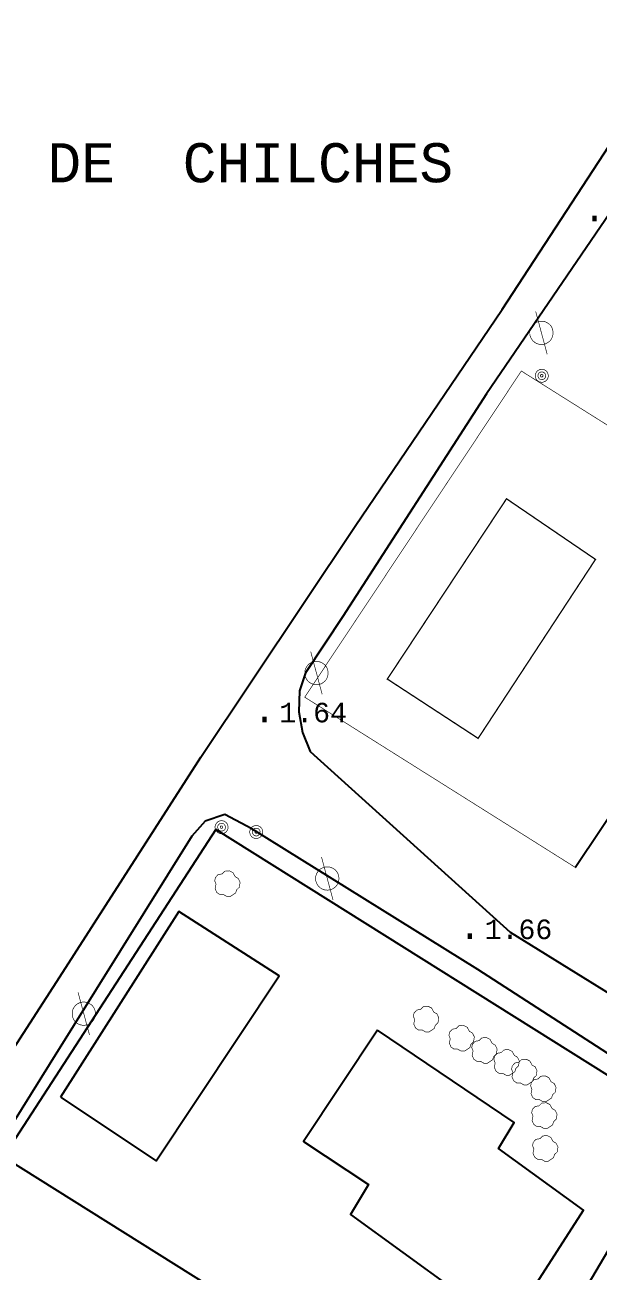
# Model space of a CAD drawing. Extents: x 743000 to 743800, y 4405200 to 4405700.
# Drawn here: x 743179 to 743223, y 4405360.5 to 4405456.1 of the extents above; entities that cross this region are included whole.
import ezdxf

# ---------------------------------------------------------------- set-up
doc = ezdxf.new("R2010")
doc.units = 0
doc.header["$MEASUREMENT"] = 0
for name, color, linetype in [('2', 7, 'CONTINUOUS'), ('24', 7, 'CONTINUOUS'), ('41', 7, 'CONTINUOUS'), ('42', 7, 'CONTINUOUS'), ('50', 7, 'CONTINUOUS'), ('51', 7, 'CONTINUOUS'), ('6', 7, 'CONTINUOUS'), ('7', 7, 'CONTINUOUS'), ('8', 7, 'CONTINUOUS')]:
    doc.layers.add(name, color=color, linetype=linetype)
doc.styles.add('MONOTXT', font='monotxt', dxfattribs={"height": 0.2})

msp = doc.modelspace()

# ---------------------------------------------------------------- linework, layer by layer
at = {"layer": '2', "color": 7, "linetype": 'Continuous'}
msp.add_3dface([(743800, 4405200), (743800, 4405700), (743000.0000000001, 4405700), (743000.0000000001, 4405200)], dxfattribs=at)
at = {"layer": '41', "color": 7, "linetype": 'Continuous'}
msp.add_line((743221.2999999998, 4405391.5, 2.38), (743237.7599999999, 4405416.24, 2.39), dxfattribs=at)
at = {"layer": '41', "color": 1, "linetype": 'Continuous', "extrusion": (-0.001240661999984321, -0.001973113199975064, 0.9999972837873621), "const_width": 0.05, "elevation": -9612.042528}
msp.add_lwpolyline([(743234.8010275657, 4405407.73987354), (743216.5910415808, 4405419.189895828), (743199.9609675332, 4405394.169847125), (743220.730951548, 4405381.109821702)], dxfattribs=at)
at = {"layer": '41', "color": 1, "linetype": 'Continuous', "extrusion": (-0.8381469678774867, 0.5454444611853488, 0), "const_width": 0.05, "elevation": 1779976.600745}
msp.add_lwpolyline([(-4097709.427701287, 3.27), (-4097738.706575923, 3.28)], dxfattribs=at)
at = {"layer": '41', "color": 1, "linetype": 'Continuous'}
msp.add_polyline3d([(743214.3499999999, 4405346.09, 2.34), (743229.6099999999, 4405371.9, 3.41), (743193.7, 4405394.41, 3.31), (743177.4, 4405369.3, 2.61), (743214.14, 4405346.25, 2.37)], dxfattribs=at)
at = {"layer": '42', "color": 3, "linetype": 'Continuous', "const_width": 0.05}
for points, elevation in [([(743195.2299999999, 4405389.54), (743194.82, 4405389.27), (743194.5500000002, 4405389.27), (743194.29, 4405389.42), (743194.01, 4405389.42), (743193.78, 4405389.58), (743193.65, 4405389.88), (743193.7199999999, 4405390.21), (743193.6199999999, 4405390.47), (743193.6699999998, 4405390.72), (743193.8799999999, 4405390.95), (743194.1799999998, 4405391), (743194.3899999999, 4405391.21), (743194.7399999999, 4405391.24), (743195.0199999998, 4405391.1), (743195.19, 4405390.79), (743195.4299999998, 4405390.65), (743195.5700000002, 4405390.36), (743195.5099999999, 4405389.98), (743195.3000000002, 4405389.78), (743195.2299999999, 4405389.54)], 5.35), ([(743210.48, 4405379.15), (743210.07, 4405378.88), (743209.8, 4405378.88), (743209.54, 4405379.03), (743209.2599999999, 4405379.03), (743209.03, 4405379.19), (743208.8999999998, 4405379.49), (743208.9699999999, 4405379.82), (743208.87, 4405380.08), (743208.92, 4405380.33), (743209.1299999999, 4405380.560000001), (743209.43, 4405380.61), (743209.64, 4405380.82), (743209.9899999999, 4405380.85), (743210.2699999998, 4405380.71), (743210.44, 4405380.4), (743210.68, 4405380.26), (743210.82, 4405379.97), (743210.7599999999, 4405379.59), (743210.5500000002, 4405379.39), (743210.48, 4405379.15)], 3.98), ([(743213.2099999998, 4405377.68), (743212.8, 4405377.41), (743212.53, 4405377.41), (743212.27, 4405377.560000001), (743211.99, 4405377.560000001), (743211.7599999999, 4405377.72), (743211.63, 4405378.02), (743211.7, 4405378.35), (743211.5999999999, 4405378.61), (743211.6500000001, 4405378.86), (743211.8599999999, 4405379.09), (743212.1600000001, 4405379.14), (743212.3699999999, 4405379.35), (743212.7199999999, 4405379.38), (743213.0000000001, 4405379.24), (743213.1699999998, 4405378.93), (743213.4099999998, 4405378.79), (743213.5500000002, 4405378.5), (743213.4899999999, 4405378.12), (743213.28, 4405377.92), (743213.2099999998, 4405377.68)], 3.85), ([(743214.9599999998, 4405376.75), (743214.55, 4405376.48), (743214.2800000001, 4405376.48), (743214.0200000001, 4405376.63), (743213.7399999999, 4405376.63), (743213.5100000001, 4405376.79), (743213.38, 4405377.09), (743213.45, 4405377.42), (743213.3499999999, 4405377.68), (743213.4, 4405377.93), (743213.6099999999, 4405378.16), (743213.91, 4405378.21), (743214.1199999999, 4405378.42), (743214.4699999999, 4405378.45), (743214.7499999999, 4405378.31), (743214.92, 4405378), (743215.16, 4405377.86), (743215.3000000002, 4405377.57), (743215.24, 4405377.19), (743215.0299999998, 4405376.99), (743214.9599999998, 4405376.75)], 3.85), ([(743216.66, 4405375.83), (743216.25, 4405375.560000001), (743215.9799999999, 4405375.560000001), (743215.72, 4405375.71), (743215.44, 4405375.71), (743215.21, 4405375.87), (743215.0799999998, 4405376.17), (743215.15, 4405376.5), (743215.05, 4405376.76), (743215.0999999999, 4405377.01), (743215.31, 4405377.24), (743215.6099999999, 4405377.29), (743215.82, 4405377.5), (743216.17, 4405377.53), (743216.45, 4405377.39), (743216.6199999999, 4405377.08), (743216.8599999999, 4405376.94), (743217, 4405376.65), (743216.94, 4405376.27), (743216.7300000002, 4405376.07), (743216.66, 4405375.83)], 3.85), ([(743218.02, 4405375.09), (743217.6099999999, 4405374.82), (743217.3399999999, 4405374.82), (743217.0799999998, 4405374.97), (743216.8, 4405374.97), (743216.5700000002, 4405375.13), (743216.44, 4405375.43), (743216.5099999999, 4405375.76), (743216.41, 4405376.02), (743216.4599999998, 4405376.27), (743216.67, 4405376.5), (743216.9699999999, 4405376.55), (743217.18, 4405376.76), (743217.53, 4405376.79), (743217.8099999998, 4405376.65), (743217.9799999999, 4405376.34), (743218.2199999999, 4405376.2), (743218.3599999999, 4405375.91), (743218.3000000002, 4405375.53), (743218.09, 4405375.33), (743218.02, 4405375.09)], 3.85), ([(743219.48, 4405373.810000001), (743219.07, 4405373.54), (743218.8, 4405373.54), (743218.54, 4405373.69), (743218.2600000001, 4405373.69), (743218.03, 4405373.85), (743217.8999999998, 4405374.15), (743217.9699999999, 4405374.48), (743217.87, 4405374.74), (743217.9199999998, 4405374.99), (743218.13, 4405375.22), (743218.4299999998, 4405375.27), (743218.64, 4405375.48), (743218.9899999999, 4405375.51), (743219.2699999998, 4405375.37), (743219.44, 4405375.060000001), (743219.68, 4405374.92), (743219.82, 4405374.63), (743219.76, 4405374.25), (743219.55, 4405374.05), (743219.48, 4405373.810000001)], 4.07), ([(743219.5600000002, 4405371.75), (743219.15, 4405371.48), (743218.88, 4405371.48), (743218.62, 4405371.63), (743218.34, 4405371.63), (743218.11, 4405371.79), (743217.9799999999, 4405372.09), (743218.05, 4405372.42), (743217.9500000002, 4405372.68), (743217.9999999999, 4405372.93), (743218.2099999998, 4405373.16), (743218.5099999999, 4405373.21), (743218.7199999999, 4405373.42), (743219.07, 4405373.45), (743219.3499999999, 4405373.31), (743219.52, 4405373), (743219.76, 4405372.86), (743219.9, 4405372.57), (743219.8399999999, 4405372.19), (743219.63, 4405371.99), (743219.5600000002, 4405371.75)], 4.07), ([(743219.63, 4405369.23), (743219.2199999999, 4405368.96), (743218.9500000002, 4405368.96), (743218.6900000002, 4405369.11), (743218.4099999998, 4405369.11), (743218.1800000002, 4405369.27), (743218.05, 4405369.57), (743218.1199999999, 4405369.9), (743218.02, 4405370.16), (743218.07, 4405370.41), (743218.28, 4405370.64), (743218.5799999998, 4405370.69), (743218.79, 4405370.9), (743219.14, 4405370.93), (743219.4199999998, 4405370.79), (743219.5899999999, 4405370.48), (743219.8299999998, 4405370.34), (743219.9699999999, 4405370.05), (743219.91, 4405369.67), (743219.7, 4405369.47), (743219.63, 4405369.23)], 4.07)]:
    msp.add_lwpolyline(points, dxfattribs=dict(at, elevation=elevation))
at = {"layer": '51', "color": 1, "linetype": 'Continuous', "extrusion": (-0.004026976100191555, 0.003741996800177999, 0.9999848903475673), "const_width": 0.1, "elevation": 13499.629538}
msp.add_lwpolyline([(743210.0237781804, 4405400.107955768), (743200.8739731825, 4405386.277802452), (743207.8440374769, 4405381.727827081), (743216.8539644202, 4405395.457866725), (743210.0237781804, 4405400.107955768)], dxfattribs=at)
at = {"layer": '51', "color": 1, "linetype": 'Continuous'}
for points in [[(743181.7899999998, 4405373.87, 7.35), (743189.1299999999, 4405368.99, 7.3), (743198.57, 4405383.18, 6.2), (743190.8599999999, 4405388.13, 6.02), (743181.7899999998, 4405373.87, 7.35)], [(743206.1199999999, 4405379.01, 7.58), (743200.43, 4405370.47, 7.65), (743205.42, 4405367.17, 7.73), (743204.0500000002, 4405364.87, 7.26), (743216.0899999999, 4405356.14, 7.81), (743221.93, 4405365.2, 7.82), (743215.41, 4405369.93, 7.68), (743216.6, 4405371.92, 7.68), (743206.1199999999, 4405379.01, 7.58)]]:
    msp.add_polyline3d(points, dxfattribs=at)
at = {"layer": '6', "color": 7, "linetype": 'Continuous'}
for points in [[(743060.62, 4405200, 1.66), (743071.24, 4405215.97, 1.67), (743082.66, 4405233.79, 1.67), (743094.6199999999, 4405251.49, 1.68), (743106.04, 4405269.310000001, 1.69), (743117.6, 4405287.02, 1.65), (743129.0899999999, 4405304.69, 1.64), (743135.6, 4405313.96, 1.64), (743147.89, 4405331.3, 1.65), (743158.6299999999, 4405349.060000001, 1.65), (743170.78, 4405366.18, 1.66), (743181.72, 4405383.11, 1.74), (743192.55, 4405399.96, 1.85), (743204.39, 4405417.68, 1.99), (743215.68, 4405434.3, 2), (743227.2099999998, 4405451.92, 2.1), (743238.7599999999, 4405469.79, 2.15), (743250.3499999999, 4405486.91, 1.94), (743251.19, 4405488.03, 1.91), (743251.7399999999, 4405489.01, 1.91)], [(743237.42, 4405462.68, 1.95), (743226.16, 4405444.91, 1.82), (743214.4899999999, 4405427.82, 1.8), (743203.4599999998, 4405410.75, 1.71), (743200.5899999999, 4405406.44, 1.71), (743200.14, 4405405.04, 1.7), (743200.0899999999, 4405403.43, 1.7), (743200.37, 4405401.86, 1.75), (743200.96, 4405400.39, 1.76), (743216.3099999998, 4405386.54, 1.84), (743234.1200000001, 4405375.5, 1.87), (743240.3799999999, 4405372.13, 1.87), (743251.1399999999, 4405365.98, 2), (743252.1699999998, 4405366.03, 2), (743253.07, 4405367.1, 2.36), (743253.5500000002, 4405368.1, 2.6), (743253.4499999998, 4405369.16, 2.69), (743253.8100000002, 4405370.36, 2.69)], [(743251.8599999999, 4405360, 2.14), (743247.85, 4405362.18, 2.12), (743230.81, 4405372.7, 2.12), (743213.81, 4405383.66, 2.12), (743196.4699999999, 4405394.46, 1.94), (743194.3899999999, 4405395.57, 1.94), (743192.8899999999, 4405395.05, 1.94), (743191.8699999999, 4405393.89, 2.03), (743180.9, 4405376.36, 2.05), (743170.14, 4405359.1, 1.73)]]:
    msp.add_polyline3d(points, dxfattribs=at)
at = {"layer": '7', "color": 7, "linetype": 'Continuous', "const_width": 0.05}
for points, elevation in [([(743218.97, 4405429.65), (743218.9399999998, 4405429.66), (743218.92, 4405429.68), (743218.89, 4405429.69), (743218.86, 4405429.7), (743218.82, 4405429.7), (743218.79, 4405429.71), (743218.7599999999, 4405429.71), (743218.7299999999, 4405429.71), (743218.7000000002, 4405429.71), (743218.6699999998, 4405429.71), (743218.64, 4405429.71), (743218.61, 4405429.7), (743218.5799999998, 4405429.69), (743218.54, 4405429.68), (743218.5200000001, 4405429.67), (743218.4899999999, 4405429.65), (743218.46, 4405429.64), (743218.4400000002, 4405429.62), (743218.4099999998, 4405429.6), (743218.39, 4405429.58), (743218.3599999999, 4405429.56), (743218.34, 4405429.53), (743218.3199999998, 4405429.51), (743218.31, 4405429.48), (743218.29, 4405429.45), (743218.28, 4405429.43), (743218.2600000001, 4405429.4), (743218.2499999999, 4405429.37), (743218.2399999999, 4405429.34), (743218.2399999999, 4405429.31), (743218.2299999999, 4405429.28), (743218.2299999999, 4405429.24), (743218.2299999999, 4405429.21), (743218.2299999999, 4405429.18), (743218.2299999999, 4405429.15), (743218.2399999999, 4405429.12), (743218.2499999999, 4405429.09), (743218.2499999999, 4405429.060000001), (743218.27, 4405429.03), (743218.28, 4405429), (743218.29, 4405428.97), (743218.31, 4405428.94), (743218.3299999998, 4405428.92), (743218.35, 4405428.89), (743218.37, 4405428.87), (743218.39, 4405428.85), (743218.42, 4405428.83), (743218.4400000002, 4405428.810000001), (743218.4699999999, 4405428.79), (743218.5, 4405428.77), (743218.5200000001, 4405428.76), (743218.55, 4405428.75), (743218.5799999998, 4405428.74), (743218.61, 4405428.73), (743218.64, 4405428.73), (743218.68, 4405428.72), (743218.7099999998, 4405428.72), (743218.7399999999, 4405428.72), (743218.7700000001, 4405428.72), (743218.8, 4405428.72), (743218.8299999998, 4405428.73), (743218.86, 4405428.74), (743218.89, 4405428.75), (743218.92, 4405428.76), (743218.9500000002, 4405428.77), (743218.9799999999, 4405428.79), (743219.01, 4405428.8), (743219.0300000001, 4405428.82), (743219.06, 4405428.84), (743219.0799999998, 4405428.86), (743219.0999999999, 4405428.89), (743219.12, 4405428.91), (743219.14, 4405428.94), (743219.1599999998, 4405428.96), (743219.17, 4405428.99), (743219.1799999998, 4405429.02), (743219.2000000002, 4405429.05), (743219.21, 4405429.08), (743219.21, 4405429.11), (743219.2199999999, 4405429.14), (743219.2199999999, 4405429.17), (743219.23, 4405429.2), (743219.23, 4405429.24), (743219.2199999999, 4405429.27), (743219.2199999999, 4405429.3), (743219.21, 4405429.33), (743219.2000000002, 4405429.36), (743219.19, 4405429.39), (743219.1799999998, 4405429.42), (743219.17, 4405429.45), (743219.15, 4405429.48), (743219.13, 4405429.5), (743219.12, 4405429.53), (743219.0999999999, 4405429.55), (743219.07, 4405429.57), (743219.0500000002, 4405429.6), (743219.0300000001, 4405429.61), (743218.9999999999, 4405429.63), (743218.97, 4405429.65)], 2.12), ([(743218.8699999999, 4405429.48), (743218.86, 4405429.49), (743218.8399999999, 4405429.49), (743218.82, 4405429.5), (743218.8, 4405429.5), (743218.78, 4405429.51), (743218.7700000001, 4405429.51), (743218.7499999999, 4405429.51), (743218.7299999999, 4405429.51), (743218.7099999998, 4405429.51), (743218.6900000002, 4405429.51), (743218.6699999998, 4405429.51), (743218.6499999998, 4405429.5), (743218.6299999999, 4405429.5), (743218.62, 4405429.49), (743218.6, 4405429.49), (743218.5799999998, 4405429.48), (743218.57, 4405429.47), (743218.55, 4405429.46), (743218.54, 4405429.44), (743218.5200000001, 4405429.43), (743218.5099999999, 4405429.42), (743218.5, 4405429.4), (743218.4899999999, 4405429.39), (743218.4699999999, 4405429.37), (743218.46, 4405429.36), (743218.46, 4405429.34), (743218.45, 4405429.32), (743218.4400000002, 4405429.31), (743218.4400000002, 4405429.29), (743218.4299999998, 4405429.27), (743218.4299999998, 4405429.25), (743218.4299999998, 4405429.23), (743218.4299999998, 4405429.21), (743218.4299999998, 4405429.19), (743218.4299999998, 4405429.17), (743218.4400000002, 4405429.16), (743218.4400000002, 4405429.14), (743218.45, 4405429.12), (743218.45, 4405429.1), (743218.46, 4405429.08), (743218.4699999999, 4405429.07), (743218.4799999999, 4405429.05), (743218.4899999999, 4405429.04), (743218.5, 4405429.02), (743218.5099999999, 4405429.01), (743218.53, 4405428.99), (743218.54, 4405428.98), (743218.56, 4405428.97), (743218.57, 4405428.96), (743218.5899999999, 4405428.95), (743218.61, 4405428.94), (743218.62, 4405428.94), (743218.64, 4405428.93), (743218.66, 4405428.93), (743218.68, 4405428.92), (743218.7000000002, 4405428.92), (743218.7199999999, 4405428.92), (743218.7399999999, 4405428.92), (743218.7499999999, 4405428.92), (743218.7700000001, 4405428.92), (743218.79, 4405428.92), (743218.8100000002, 4405428.93), (743218.8299999998, 4405428.94), (743218.85, 4405428.94), (743218.86, 4405428.95), (743218.88, 4405428.96), (743218.9, 4405428.97), (743218.9099999998, 4405428.98), (743218.92, 4405428.99), (743218.9399999998, 4405429.01), (743218.9500000002, 4405429.02), (743218.9599999998, 4405429.04), (743218.9799999999, 4405429.05), (743218.9899999999, 4405429.07), (743218.9899999999, 4405429.08), (743218.9999999999, 4405429.1), (743219.01, 4405429.12), (743219.01, 4405429.14), (743219.0199999998, 4405429.15), (743219.0199999998, 4405429.17), (743219.0199999998, 4405429.19), (743219.0199999998, 4405429.21), (743219.0300000001, 4405429.23), (743219.0199999998, 4405429.25), (743219.0199999998, 4405429.27), (743219.0199999998, 4405429.29), (743219.01, 4405429.3), (743218.9999999999, 4405429.32), (743218.9999999999, 4405429.34), (743218.9899999999, 4405429.36), (743218.9799999999, 4405429.37), (743218.97, 4405429.39), (743218.9599999998, 4405429.4), (743218.9500000002, 4405429.42), (743218.93, 4405429.43), (743218.92, 4405429.44), (743218.9, 4405429.46), (743218.89, 4405429.47), (743218.8699999999, 4405429.48)], 2.12), ([(743218.7700000001, 4405429.3), (743218.7700000001, 4405429.31), (743218.7599999999, 4405429.31), (743218.7599999999, 4405429.31), (743218.7499999999, 4405429.31), (743218.7399999999, 4405429.31), (743218.7399999999, 4405429.32), (743218.7299999999, 4405429.32), (743218.7199999999, 4405429.32), (743218.7199999999, 4405429.32), (743218.7099999998, 4405429.32), (743218.7099999998, 4405429.32), (743218.7000000002, 4405429.31), (743218.7000000002, 4405429.31), (743218.6900000002, 4405429.31), (743218.68, 4405429.31), (743218.68, 4405429.31), (743218.6699999998, 4405429.3), (743218.6699999998, 4405429.3), (743218.66, 4405429.3), (743218.66, 4405429.29), (743218.6499999998, 4405429.29), (743218.6499999998, 4405429.28), (743218.64, 4405429.28), (743218.64, 4405429.27), (743218.64, 4405429.27), (743218.6299999999, 4405429.26), (743218.6299999999, 4405429.26), (743218.6299999999, 4405429.25), (743218.6299999999, 4405429.25), (743218.6299999999, 4405429.24), (743218.62, 4405429.23), (743218.62, 4405429.23), (743218.62, 4405429.22), (743218.62, 4405429.21), (743218.62, 4405429.21), (743218.62, 4405429.2), (743218.6299999999, 4405429.2), (743218.6299999999, 4405429.19), (743218.6299999999, 4405429.18), (743218.6299999999, 4405429.18), (743218.6299999999, 4405429.17), (743218.64, 4405429.17), (743218.64, 4405429.16), (743218.64, 4405429.16), (743218.6499999998, 4405429.15), (743218.6499999998, 4405429.15), (743218.66, 4405429.14), (743218.66, 4405429.14), (743218.6699999998, 4405429.14), (743218.6699999998, 4405429.13), (743218.68, 4405429.13), (743218.68, 4405429.13), (743218.6900000002, 4405429.13), (743218.7000000002, 4405429.12), (743218.7000000002, 4405429.12), (743218.7099999998, 4405429.12), (743218.7199999999, 4405429.12), (743218.7199999999, 4405429.12), (743218.7299999999, 4405429.12), (743218.7299999999, 4405429.12), (743218.7399999999, 4405429.12), (743218.7499999999, 4405429.12), (743218.7499999999, 4405429.13), (743218.7599999999, 4405429.13), (743218.7599999999, 4405429.13), (743218.7700000001, 4405429.13), (743218.7700000001, 4405429.14), (743218.78, 4405429.14), (743218.78, 4405429.14), (743218.79, 4405429.15), (743218.79, 4405429.15), (743218.8, 4405429.16), (743218.8, 4405429.16), (743218.8, 4405429.17), (743218.8100000002, 4405429.17), (743218.8100000002, 4405429.18), (743218.8100000002, 4405429.18), (743218.82, 4405429.19), (743218.82, 4405429.2), (743218.82, 4405429.2), (743218.82, 4405429.21), (743218.82, 4405429.21), (743218.82, 4405429.22), (743218.82, 4405429.23), (743218.82, 4405429.23), (743218.82, 4405429.24), (743218.82, 4405429.24), (743218.8100000002, 4405429.25), (743218.8100000002, 4405429.26), (743218.8100000002, 4405429.26), (743218.8100000002, 4405429.27), (743218.8, 4405429.27), (743218.8, 4405429.28), (743218.8, 4405429.28), (743218.79, 4405429.29), (743218.79, 4405429.29), (743218.78, 4405429.3), (743218.78, 4405429.3), (743218.7700000001, 4405429.3)], 2.12), ([(743194.3899999999, 4405395.02), (743194.36, 4405395.03), (743194.34, 4405395.05), (743194.31, 4405395.06), (743194.28, 4405395.07), (743194.24, 4405395.07), (743194.2099999998, 4405395.08), (743194.1799999998, 4405395.08), (743194.1499999998, 4405395.08), (743194.12, 4405395.08), (743194.09, 4405395.08), (743194.0599999998, 4405395.08), (743194.03, 4405395.07), (743193.9999999999, 4405395.06), (743193.9599999998, 4405395.05), (743193.94, 4405395.04), (743193.91, 4405395.02), (743193.8799999999, 4405395.01), (743193.8599999999, 4405394.99), (743193.8299999998, 4405394.97), (743193.81, 4405394.95), (743193.78, 4405394.93), (743193.76, 4405394.9), (743193.7399999999, 4405394.88), (743193.7299999999, 4405394.85), (743193.7099999998, 4405394.82), (743193.7, 4405394.8), (743193.68, 4405394.77), (743193.6699999998, 4405394.74), (743193.6599999998, 4405394.71), (743193.6599999998, 4405394.68), (743193.65, 4405394.65), (743193.65, 4405394.61), (743193.65, 4405394.58), (743193.65, 4405394.55), (743193.65, 4405394.52), (743193.6599999998, 4405394.49), (743193.6699999998, 4405394.46), (743193.6699999998, 4405394.43), (743193.6900000002, 4405394.4), (743193.7, 4405394.37), (743193.7099999998, 4405394.34), (743193.7299999999, 4405394.31), (743193.7499999999, 4405394.29), (743193.77, 4405394.26), (743193.79, 4405394.24), (743193.81, 4405394.22), (743193.8399999999, 4405394.2), (743193.8599999999, 4405394.18), (743193.89, 4405394.16), (743193.9199999998, 4405394.14), (743193.94, 4405394.13), (743193.9699999999, 4405394.12), (743193.9999999999, 4405394.11), (743194.03, 4405394.1), (743194.0599999998, 4405394.1), (743194.0999999999, 4405394.09), (743194.13, 4405394.09), (743194.16, 4405394.09), (743194.19, 4405394.09), (743194.2199999999, 4405394.09), (743194.2499999999, 4405394.1), (743194.28, 4405394.11), (743194.31, 4405394.12), (743194.34, 4405394.13), (743194.3699999999, 4405394.14), (743194.4, 4405394.16), (743194.4299999998, 4405394.17), (743194.45, 4405394.19), (743194.4799999999, 4405394.21), (743194.4999999999, 4405394.23), (743194.52, 4405394.26), (743194.54, 4405394.28), (743194.56, 4405394.31), (743194.5799999998, 4405394.33), (743194.5899999999, 4405394.36), (743194.6, 4405394.39), (743194.62, 4405394.42), (743194.63, 4405394.45), (743194.63, 4405394.48), (743194.64, 4405394.51), (743194.64, 4405394.54), (743194.6499999998, 4405394.57), (743194.6499999998, 4405394.61), (743194.64, 4405394.64), (743194.64, 4405394.67), (743194.63, 4405394.7), (743194.62, 4405394.73), (743194.6099999999, 4405394.76), (743194.6, 4405394.79), (743194.5899999999, 4405394.82), (743194.5699999998, 4405394.85), (743194.5500000002, 4405394.87), (743194.54, 4405394.9), (743194.52, 4405394.92), (743194.4899999999, 4405394.94), (743194.4699999999, 4405394.97), (743194.45, 4405394.98), (743194.42, 4405395), (743194.3899999999, 4405395.02)], 2), ([(743194.29, 4405394.85), (743194.28, 4405394.86), (743194.2599999999, 4405394.86), (743194.24, 4405394.87), (743194.2199999999, 4405394.87), (743194.2000000002, 4405394.88), (743194.19, 4405394.88), (743194.1699999998, 4405394.88), (743194.1499999998, 4405394.88), (743194.13, 4405394.88), (743194.11, 4405394.88), (743194.09, 4405394.88), (743194.07, 4405394.87), (743194.05, 4405394.87), (743194.0400000002, 4405394.86), (743194.02, 4405394.86), (743193.9999999999, 4405394.85), (743193.9899999999, 4405394.84), (743193.9699999999, 4405394.83), (743193.9599999998, 4405394.810000001), (743193.94, 4405394.8), (743193.9300000002, 4405394.79), (743193.9199999998, 4405394.77), (743193.91, 4405394.76), (743193.89, 4405394.74), (743193.8799999999, 4405394.73), (743193.8799999999, 4405394.71), (743193.87, 4405394.69), (743193.8599999999, 4405394.68), (743193.8599999999, 4405394.66), (743193.85, 4405394.64), (743193.85, 4405394.62), (743193.85, 4405394.6), (743193.85, 4405394.58), (743193.85, 4405394.560000001), (743193.85, 4405394.54), (743193.8599999999, 4405394.53), (743193.8599999999, 4405394.51), (743193.87, 4405394.49), (743193.87, 4405394.47), (743193.8799999999, 4405394.45), (743193.89, 4405394.44), (743193.8999999998, 4405394.42), (743193.91, 4405394.41), (743193.9199999998, 4405394.39), (743193.9300000002, 4405394.38), (743193.9500000002, 4405394.36), (743193.9599999998, 4405394.35), (743193.9799999999, 4405394.34), (743193.9899999999, 4405394.33), (743194.01, 4405394.32), (743194.03, 4405394.31), (743194.0400000002, 4405394.31), (743194.0599999998, 4405394.3), (743194.0799999998, 4405394.3), (743194.0999999999, 4405394.29), (743194.12, 4405394.29), (743194.1399999999, 4405394.29), (743194.16, 4405394.29), (743194.1699999998, 4405394.29), (743194.19, 4405394.29), (743194.2099999998, 4405394.29), (743194.2299999999, 4405394.3), (743194.2499999999, 4405394.31), (743194.27, 4405394.31), (743194.28, 4405394.32), (743194.3, 4405394.33), (743194.32, 4405394.34), (743194.3299999998, 4405394.35), (743194.34, 4405394.36), (743194.36, 4405394.38), (743194.3699999999, 4405394.39), (743194.38, 4405394.41), (743194.4, 4405394.42), (743194.4099999998, 4405394.44), (743194.4099999998, 4405394.45), (743194.42, 4405394.47), (743194.4299999998, 4405394.49), (743194.4299999998, 4405394.51), (743194.4400000002, 4405394.52), (743194.4400000002, 4405394.54), (743194.4400000002, 4405394.560000001), (743194.4400000002, 4405394.58), (743194.45, 4405394.6), (743194.4400000002, 4405394.62), (743194.4400000002, 4405394.64), (743194.4400000002, 4405394.66), (743194.4299999998, 4405394.67), (743194.42, 4405394.69), (743194.42, 4405394.71), (743194.4099999998, 4405394.73), (743194.4, 4405394.74), (743194.3899999999, 4405394.76), (743194.38, 4405394.77), (743194.3699999999, 4405394.79), (743194.35, 4405394.8), (743194.34, 4405394.810000001), (743194.32, 4405394.83), (743194.31, 4405394.84), (743194.29, 4405394.85)], 2), ([(743197.05, 4405394.65), (743197.0199999998, 4405394.66), (743196.9999999999, 4405394.68), (743196.97, 4405394.69), (743196.94, 4405394.7), (743196.9, 4405394.7), (743196.87, 4405394.71), (743196.8399999999, 4405394.71), (743196.8100000002, 4405394.71), (743196.78, 4405394.71), (743196.75, 4405394.71), (743196.72, 4405394.71), (743196.6899999998, 4405394.7), (743196.66, 4405394.69), (743196.6199999999, 4405394.68), (743196.5999999999, 4405394.67), (743196.57, 4405394.65), (743196.54, 4405394.64), (743196.52, 4405394.62), (743196.4899999999, 4405394.6), (743196.4699999999, 4405394.58), (743196.44, 4405394.560000001), (743196.42, 4405394.53), (743196.4, 4405394.51), (743196.39, 4405394.48), (743196.3699999999, 4405394.45), (743196.36, 4405394.43), (743196.3399999999, 4405394.4), (743196.3299999998, 4405394.37), (743196.3200000002, 4405394.34), (743196.3200000002, 4405394.31), (743196.31, 4405394.28), (743196.31, 4405394.24), (743196.31, 4405394.21), (743196.31, 4405394.18), (743196.31, 4405394.15), (743196.3200000002, 4405394.12), (743196.3299999998, 4405394.09), (743196.3299999998, 4405394.060000001), (743196.3499999999, 4405394.03), (743196.36, 4405394), (743196.3699999999, 4405393.97), (743196.39, 4405393.94), (743196.41, 4405393.92), (743196.43, 4405393.89), (743196.45, 4405393.87), (743196.4699999999, 4405393.85), (743196.5, 4405393.83), (743196.52, 4405393.810000001), (743196.5499999998, 4405393.79), (743196.5799999998, 4405393.77), (743196.5999999999, 4405393.76), (743196.6299999999, 4405393.75), (743196.66, 4405393.74), (743196.6899999998, 4405393.73), (743196.72, 4405393.73), (743196.76, 4405393.72), (743196.79, 4405393.72), (743196.82, 4405393.72), (743196.8499999999, 4405393.72), (743196.8799999999, 4405393.72), (743196.91, 4405393.73), (743196.94, 4405393.74), (743196.97, 4405393.75), (743196.9999999999, 4405393.76), (743197.03, 4405393.77), (743197.0599999998, 4405393.79), (743197.09, 4405393.8), (743197.1099999999, 4405393.82), (743197.1399999999, 4405393.84), (743197.16, 4405393.86), (743197.1800000002, 4405393.89), (743197.2, 4405393.91), (743197.2199999999, 4405393.94), (743197.2399999999, 4405393.96), (743197.25, 4405393.99), (743197.26, 4405394.02), (743197.2799999998, 4405394.05), (743197.29, 4405394.08), (743197.29, 4405394.11), (743197.3, 4405394.14), (743197.3, 4405394.17), (743197.3099999998, 4405394.2), (743197.3099999998, 4405394.24), (743197.3, 4405394.27), (743197.3, 4405394.3), (743197.29, 4405394.33), (743197.2799999998, 4405394.36), (743197.27, 4405394.39), (743197.26, 4405394.42), (743197.25, 4405394.45), (743197.23, 4405394.48), (743197.2099999998, 4405394.5), (743197.2, 4405394.53), (743197.1800000002, 4405394.55), (743197.15, 4405394.57), (743197.1299999999, 4405394.6), (743197.1099999999, 4405394.61), (743197.0799999998, 4405394.63), (743197.05, 4405394.65)], 2), ([(743194.19, 4405394.67), (743194.19, 4405394.68), (743194.1799999998, 4405394.68), (743194.1799999998, 4405394.68), (743194.1699999998, 4405394.68), (743194.16, 4405394.68), (743194.16, 4405394.69), (743194.1499999998, 4405394.69), (743194.1399999999, 4405394.69), (743194.1399999999, 4405394.69), (743194.13, 4405394.69), (743194.13, 4405394.69), (743194.12, 4405394.68), (743194.12, 4405394.68), (743194.11, 4405394.68), (743194.0999999999, 4405394.68), (743194.0999999999, 4405394.68), (743194.09, 4405394.67), (743194.09, 4405394.67), (743194.0799999998, 4405394.67), (743194.0799999998, 4405394.66), (743194.07, 4405394.66), (743194.07, 4405394.65), (743194.0599999998, 4405394.65), (743194.0599999998, 4405394.64), (743194.0599999998, 4405394.64), (743194.05, 4405394.63), (743194.05, 4405394.63), (743194.05, 4405394.62), (743194.05, 4405394.62), (743194.05, 4405394.61), (743194.0400000002, 4405394.6), (743194.0400000002, 4405394.6), (743194.0400000002, 4405394.59), (743194.0400000002, 4405394.58), (743194.0400000002, 4405394.58), (743194.0400000002, 4405394.57), (743194.05, 4405394.57), (743194.05, 4405394.560000001), (743194.05, 4405394.55), (743194.05, 4405394.55), (743194.05, 4405394.54), (743194.0599999998, 4405394.54), (743194.0599999998, 4405394.53), (743194.0599999998, 4405394.53), (743194.07, 4405394.52), (743194.07, 4405394.52), (743194.0799999998, 4405394.51), (743194.0799999998, 4405394.51), (743194.09, 4405394.51), (743194.09, 4405394.5), (743194.0999999999, 4405394.5), (743194.0999999999, 4405394.5), (743194.11, 4405394.5), (743194.12, 4405394.49), (743194.12, 4405394.49), (743194.13, 4405394.49), (743194.1399999999, 4405394.49), (743194.1399999999, 4405394.49), (743194.1499999998, 4405394.49), (743194.1499999998, 4405394.49), (743194.16, 4405394.49), (743194.1699999998, 4405394.49), (743194.1699999998, 4405394.5), (743194.1799999998, 4405394.5), (743194.1799999998, 4405394.5), (743194.19, 4405394.5), (743194.19, 4405394.51), (743194.2000000002, 4405394.51), (743194.2000000002, 4405394.51), (743194.2099999998, 4405394.52), (743194.2099999998, 4405394.52), (743194.2199999999, 4405394.53), (743194.2199999999, 4405394.53), (743194.2199999999, 4405394.54), (743194.2299999999, 4405394.54), (743194.2299999999, 4405394.55), (743194.2299999999, 4405394.55), (743194.24, 4405394.560000001), (743194.24, 4405394.57), (743194.24, 4405394.57), (743194.24, 4405394.58), (743194.24, 4405394.58), (743194.24, 4405394.59), (743194.24, 4405394.6), (743194.24, 4405394.6), (743194.24, 4405394.61), (743194.24, 4405394.61), (743194.2299999999, 4405394.62), (743194.2299999999, 4405394.63), (743194.2299999999, 4405394.63), (743194.2299999999, 4405394.64), (743194.2199999999, 4405394.64), (743194.2199999999, 4405394.65), (743194.2199999999, 4405394.65), (743194.2099999998, 4405394.66), (743194.2099999998, 4405394.66), (743194.2000000002, 4405394.67), (743194.2000000002, 4405394.67), (743194.19, 4405394.67)], 2), ([(743196.95, 4405394.48), (743196.94, 4405394.49), (743196.92, 4405394.49), (743196.9, 4405394.5), (743196.8799999999, 4405394.5), (743196.8599999999, 4405394.51), (743196.8499999999, 4405394.51), (743196.83, 4405394.51), (743196.8100000002, 4405394.51), (743196.79, 4405394.51), (743196.7699999998, 4405394.51), (743196.75, 4405394.51), (743196.7299999999, 4405394.5), (743196.7099999998, 4405394.5), (743196.7, 4405394.49), (743196.68, 4405394.49), (743196.66, 4405394.48), (743196.65, 4405394.47), (743196.6299999999, 4405394.46), (743196.6199999999, 4405394.44), (743196.5999999999, 4405394.43), (743196.5899999999, 4405394.42), (743196.5799999998, 4405394.4), (743196.57, 4405394.39), (743196.5499999998, 4405394.37), (743196.54, 4405394.36), (743196.54, 4405394.34), (743196.5299999998, 4405394.32), (743196.52, 4405394.31), (743196.52, 4405394.29), (743196.5099999999, 4405394.27), (743196.5099999999, 4405394.25), (743196.5099999999, 4405394.23), (743196.5099999999, 4405394.21), (743196.5099999999, 4405394.19), (743196.5099999999, 4405394.17), (743196.52, 4405394.16), (743196.52, 4405394.14), (743196.5299999998, 4405394.12), (743196.5299999998, 4405394.1), (743196.54, 4405394.08), (743196.5499999998, 4405394.07), (743196.5600000002, 4405394.05), (743196.57, 4405394.04), (743196.5799999998, 4405394.02), (743196.5899999999, 4405394.01), (743196.6099999999, 4405393.99), (743196.6199999999, 4405393.98), (743196.64, 4405393.97), (743196.65, 4405393.96), (743196.6700000002, 4405393.95), (743196.6899999998, 4405393.94), (743196.7, 4405393.94), (743196.72, 4405393.93), (743196.74, 4405393.93), (743196.76, 4405393.92), (743196.78, 4405393.92), (743196.7999999998, 4405393.92), (743196.82, 4405393.92), (743196.83, 4405393.92), (743196.8499999999, 4405393.92), (743196.87, 4405393.92), (743196.8900000001, 4405393.93), (743196.91, 4405393.94), (743196.93, 4405393.94), (743196.94, 4405393.95), (743196.9599999998, 4405393.96), (743196.98, 4405393.97), (743196.99, 4405393.98), (743196.9999999999, 4405393.99), (743197.0199999998, 4405394.01), (743197.03, 4405394.02), (743197.0399999998, 4405394.04), (743197.0599999998, 4405394.05), (743197.0700000002, 4405394.07), (743197.0700000002, 4405394.08), (743197.0799999998, 4405394.1), (743197.09, 4405394.12), (743197.09, 4405394.14), (743197.0999999999, 4405394.15), (743197.0999999999, 4405394.17), (743197.0999999999, 4405394.19), (743197.0999999999, 4405394.21), (743197.1099999999, 4405394.23), (743197.0999999999, 4405394.25), (743197.0999999999, 4405394.27), (743197.0999999999, 4405394.29), (743197.09, 4405394.3), (743197.0799999998, 4405394.32), (743197.0799999998, 4405394.34), (743197.0700000002, 4405394.36), (743197.0599999998, 4405394.37), (743197.05, 4405394.39), (743197.0399999998, 4405394.4), (743197.03, 4405394.42), (743197.01, 4405394.43), (743196.9999999999, 4405394.44), (743196.98, 4405394.46), (743196.97, 4405394.47), (743196.95, 4405394.48)], 2), ([(743196.8499999999, 4405394.3), (743196.8499999999, 4405394.31), (743196.8399999999, 4405394.31), (743196.8399999999, 4405394.31), (743196.83, 4405394.31), (743196.82, 4405394.31), (743196.82, 4405394.32), (743196.8100000002, 4405394.32), (743196.7999999998, 4405394.32), (743196.7999999998, 4405394.32), (743196.79, 4405394.32), (743196.79, 4405394.32), (743196.78, 4405394.31), (743196.78, 4405394.31), (743196.7699999998, 4405394.31), (743196.76, 4405394.31), (743196.76, 4405394.31), (743196.75, 4405394.3), (743196.75, 4405394.3), (743196.74, 4405394.3), (743196.74, 4405394.29), (743196.7299999999, 4405394.29), (743196.7299999999, 4405394.28), (743196.72, 4405394.28), (743196.72, 4405394.27), (743196.72, 4405394.27), (743196.7099999998, 4405394.26), (743196.7099999998, 4405394.26), (743196.7099999998, 4405394.25), (743196.7099999998, 4405394.25), (743196.7099999998, 4405394.24), (743196.7, 4405394.23), (743196.7, 4405394.23), (743196.7, 4405394.22), (743196.7, 4405394.21), (743196.7, 4405394.21), (743196.7, 4405394.2), (743196.7099999998, 4405394.2), (743196.7099999998, 4405394.19), (743196.7099999998, 4405394.18), (743196.7099999998, 4405394.18), (743196.7099999998, 4405394.17), (743196.72, 4405394.17), (743196.72, 4405394.16), (743196.72, 4405394.16), (743196.7299999999, 4405394.15), (743196.7299999999, 4405394.15), (743196.74, 4405394.14), (743196.74, 4405394.14), (743196.75, 4405394.14), (743196.75, 4405394.13), (743196.76, 4405394.13), (743196.76, 4405394.13), (743196.7699999998, 4405394.13), (743196.78, 4405394.12), (743196.78, 4405394.12), (743196.79, 4405394.12), (743196.7999999998, 4405394.12), (743196.7999999998, 4405394.12), (743196.8100000002, 4405394.12), (743196.8100000002, 4405394.12), (743196.82, 4405394.12), (743196.83, 4405394.12), (743196.83, 4405394.13), (743196.8399999999, 4405394.13), (743196.8399999999, 4405394.13), (743196.8499999999, 4405394.13), (743196.8499999999, 4405394.14), (743196.8599999999, 4405394.14), (743196.8599999999, 4405394.14), (743196.87, 4405394.15), (743196.87, 4405394.15), (743196.8799999999, 4405394.16), (743196.8799999999, 4405394.16), (743196.8799999999, 4405394.17), (743196.8900000001, 4405394.17), (743196.8900000001, 4405394.18), (743196.8900000001, 4405394.18), (743196.9, 4405394.19), (743196.9, 4405394.2), (743196.9, 4405394.2), (743196.9, 4405394.21), (743196.9, 4405394.21), (743196.9, 4405394.22), (743196.9, 4405394.23), (743196.9, 4405394.23), (743196.9, 4405394.24), (743196.9, 4405394.24), (743196.8900000001, 4405394.25), (743196.8900000001, 4405394.26), (743196.8900000001, 4405394.26), (743196.8900000001, 4405394.27), (743196.8799999999, 4405394.27), (743196.8799999999, 4405394.28), (743196.8799999999, 4405394.28), (743196.87, 4405394.29), (743196.87, 4405394.29), (743196.8599999999, 4405394.3), (743196.8599999999, 4405394.3), (743196.8499999999, 4405394.3)], 2)]:
    msp.add_lwpolyline(points, dxfattribs=dict(at, elevation=elevation))
at = {"layer": '8', "color": 7, "linetype": 'Continuous', "const_width": 0.05}
for points, elevation in [([(743219.14, 4405430.87), (743218.2600000001, 4405434.15)], 1.95), ([(743219.15, 4405433.28), (743219.0999999999, 4405433.31), (743219.04, 4405433.33), (743218.9899999999, 4405433.36), (743218.9399999998, 4405433.37), (743218.88, 4405433.39), (743218.8299999998, 4405433.39), (743218.7700000001, 4405433.4), (743218.7199999999, 4405433.4), (743218.66, 4405433.4), (743218.6, 4405433.4), (743218.54, 4405433.39), (743218.4899999999, 4405433.38), (743218.4299999998, 4405433.36), (743218.38, 4405433.35), (743218.3299999998, 4405433.32), (743218.28, 4405433.3), (743218.2299999999, 4405433.27), (743218.1800000002, 4405433.24), (743218.1399999999, 4405433.21), (743218.09, 4405433.17), (743218.05, 4405433.13), (743218.02, 4405433.09), (743217.9799999999, 4405433.04), (743217.9500000002, 4405432.99), (743217.9199999998, 4405432.94), (743217.8899999999, 4405432.9), (743217.87, 4405432.84), (743217.8499999999, 4405432.79), (743217.83, 4405432.73), (743217.82, 4405432.68), (743217.8099999998, 4405432.62), (743217.8099999998, 4405432.57), (743217.8099999998, 4405432.51), (743217.8099999998, 4405432.45), (743217.8099999998, 4405432.4), (743217.82, 4405432.34), (743217.83, 4405432.29), (743217.8499999999, 4405432.23), (743217.87, 4405432.18), (743217.8899999999, 4405432.13), (743217.9199999998, 4405432.07), (743217.9500000002, 4405432.03), (743217.9799999999, 4405431.98), (743218.01, 4405431.94), (743218.05, 4405431.89), (743218.09, 4405431.85), (743218.1399999999, 4405431.82), (743218.1800000002, 4405431.78), (743218.2299999999, 4405431.75), (743218.28, 4405431.72), (743218.3299999998, 4405431.7), (743218.38, 4405431.68), (743218.4299999998, 4405431.66), (743218.4899999999, 4405431.64), (743218.55, 4405431.63), (743218.6, 4405431.62), (743218.66, 4405431.62), (743218.7099999998, 4405431.61), (743218.7700000001, 4405431.62), (743218.8299999998, 4405431.63), (743218.88, 4405431.64), (743218.9399999998, 4405431.65), (743218.9899999999, 4405431.66), (743219.0500000002, 4405431.68), (743219.0999999999, 4405431.71), (743219.15, 4405431.74), (743219.2000000002, 4405431.77), (743219.2399999999, 4405431.8), (743219.2800000001, 4405431.84), (743219.3299999998, 4405431.87), (743219.37, 4405431.91), (743219.4, 4405431.96), (743219.44, 4405432), (743219.4699999999, 4405432.05), (743219.4899999999, 4405432.1), (743219.52, 4405432.15), (743219.5400000002, 4405432.21), (743219.5600000002, 4405432.26), (743219.57, 4405432.31), (743219.5799999998, 4405432.37), (743219.5899999999, 4405432.43), (743219.5899999999, 4405432.48), (743219.5899999999, 4405432.54), (743219.5899999999, 4405432.59), (743219.5799999998, 4405432.65), (743219.57, 4405432.71), (743219.5600000002, 4405432.76), (743219.5400000002, 4405432.82), (743219.52, 4405432.87), (743219.4999999999, 4405432.92), (743219.4699999999, 4405432.97), (743219.44, 4405433.02), (743219.4, 4405433.060000001), (743219.37, 4405433.11), (743219.3299999998, 4405433.15), (743219.29, 4405433.19), (743219.2399999999, 4405433.22), (743219.19, 4405433.25), (743219.15, 4405433.28)], 1.95), ([(743201.8799999999, 4405407.18), (743201.8299999998, 4405407.21), (743201.7699999998, 4405407.23), (743201.72, 4405407.26), (743201.67, 4405407.27), (743201.6099999999, 4405407.29), (743201.5600000002, 4405407.29), (743201.5, 4405407.3), (743201.45, 4405407.3), (743201.39, 4405407.3), (743201.3299999998, 4405407.3), (743201.27, 4405407.29), (743201.2199999999, 4405407.28), (743201.16, 4405407.26), (743201.1099999999, 4405407.25), (743201.06, 4405407.22), (743201.0099999999, 4405407.2), (743200.96, 4405407.17), (743200.9100000001, 4405407.14), (743200.8699999999, 4405407.11), (743200.82, 4405407.07), (743200.78, 4405407.03), (743200.7499999999, 4405406.99), (743200.7099999998, 4405406.94), (743200.68, 4405406.89), (743200.65, 4405406.84), (743200.62, 4405406.8), (743200.5999999999, 4405406.74), (743200.5799999998, 4405406.69), (743200.5600000002, 4405406.63), (743200.55, 4405406.58), (743200.5400000002, 4405406.52), (743200.5400000002, 4405406.47), (743200.5400000002, 4405406.41), (743200.5400000002, 4405406.35), (743200.5400000002, 4405406.3), (743200.55, 4405406.24), (743200.5600000002, 4405406.19), (743200.5799999998, 4405406.13), (743200.5999999999, 4405406.08), (743200.62, 4405406.03), (743200.65, 4405405.97), (743200.68, 4405405.93), (743200.7099999998, 4405405.88), (743200.74, 4405405.84), (743200.78, 4405405.79), (743200.82, 4405405.75), (743200.8699999999, 4405405.72), (743200.9100000001, 4405405.68), (743200.96, 4405405.65), (743201.0099999999, 4405405.62), (743201.06, 4405405.6), (743201.1099999999, 4405405.58), (743201.16, 4405405.56), (743201.2199999999, 4405405.54), (743201.2799999998, 4405405.53), (743201.3299999998, 4405405.52), (743201.39, 4405405.52), (743201.4399999998, 4405405.51), (743201.5, 4405405.52), (743201.5600000002, 4405405.53), (743201.6099999999, 4405405.54), (743201.67, 4405405.55), (743201.72, 4405405.56), (743201.78, 4405405.58), (743201.8299999998, 4405405.61), (743201.8799999999, 4405405.64), (743201.9300000002, 4405405.67), (743201.9699999999, 4405405.7), (743202.01, 4405405.74), (743202.0599999998, 4405405.77), (743202.0999999999, 4405405.81), (743202.13, 4405405.86), (743202.1700000002, 4405405.9), (743202.2, 4405405.95), (743202.2199999999, 4405406), (743202.25, 4405406.05), (743202.27, 4405406.11), (743202.29, 4405406.16), (743202.2999999998, 4405406.21), (743202.31, 4405406.27), (743202.3199999998, 4405406.33), (743202.3199999998, 4405406.38), (743202.3199999998, 4405406.44), (743202.3199999998, 4405406.49), (743202.31, 4405406.55), (743202.2999999998, 4405406.61), (743202.29, 4405406.66), (743202.27, 4405406.72), (743202.25, 4405406.77), (743202.23, 4405406.82), (743202.2, 4405406.87), (743202.1700000002, 4405406.92), (743202.13, 4405406.96), (743202.0999999999, 4405407.01), (743202.0599999998, 4405407.05), (743202.02, 4405407.09), (743201.9699999999, 4405407.12), (743201.92, 4405407.15), (743201.8799999999, 4405407.18)], 1.95), ([(743201.8699999999, 4405404.77), (743200.99, 4405408.05)], 1.95), ([(743202.7000000002, 4405389.01), (743201.8200000002, 4405392.29)], 9.91), ([(743202.7099999998, 4405391.42), (743202.6600000001, 4405391.45), (743202.6, 4405391.47), (743202.55, 4405391.5), (743202.4999999999, 4405391.51), (743202.4400000002, 4405391.53), (743202.3899999999, 4405391.53), (743202.33, 4405391.54), (743202.2799999998, 4405391.54), (743202.2199999999, 4405391.54), (743202.16, 4405391.54), (743202.0999999999, 4405391.53), (743202.05, 4405391.52), (743201.9899999999, 4405391.5), (743201.94, 4405391.49), (743201.8899999999, 4405391.46), (743201.84, 4405391.44), (743201.7899999998, 4405391.41), (743201.74, 4405391.38), (743201.7, 4405391.35), (743201.65, 4405391.31), (743201.6099999999, 4405391.27), (743201.58, 4405391.23), (743201.54, 4405391.18), (743201.51, 4405391.13), (743201.4799999999, 4405391.08), (743201.45, 4405391.04), (743201.43, 4405390.98), (743201.41, 4405390.93), (743201.39, 4405390.87), (743201.3799999999, 4405390.82), (743201.3699999999, 4405390.76), (743201.3699999999, 4405390.71), (743201.3699999999, 4405390.65), (743201.3699999999, 4405390.59), (743201.3699999999, 4405390.54), (743201.3799999999, 4405390.48), (743201.39, 4405390.43), (743201.41, 4405390.37), (743201.43, 4405390.32), (743201.45, 4405390.27), (743201.4799999999, 4405390.21), (743201.51, 4405390.17), (743201.54, 4405390.12), (743201.57, 4405390.08), (743201.6099999999, 4405390.03), (743201.65, 4405389.99), (743201.7, 4405389.96), (743201.74, 4405389.92), (743201.7899999998, 4405389.89), (743201.84, 4405389.86), (743201.8899999999, 4405389.84), (743201.94, 4405389.82), (743201.9899999999, 4405389.8), (743202.05, 4405389.78), (743202.1099999999, 4405389.77), (743202.16, 4405389.76), (743202.2199999999, 4405389.76), (743202.27, 4405389.75), (743202.33, 4405389.76), (743202.3899999999, 4405389.77), (743202.4400000002, 4405389.78), (743202.4999999999, 4405389.79), (743202.55, 4405389.8), (743202.6099999999, 4405389.82), (743202.6600000001, 4405389.85), (743202.7099999998, 4405389.88), (743202.76, 4405389.91), (743202.8, 4405389.94), (743202.84, 4405389.98), (743202.8899999999, 4405390.01), (743202.93, 4405390.05), (743202.9599999998, 4405390.1), (743203, 4405390.14), (743203.03, 4405390.19), (743203.0499999998, 4405390.24), (743203.08, 4405390.29), (743203.1, 4405390.35), (743203.1199999999, 4405390.4), (743203.1299999999, 4405390.45), (743203.1399999999, 4405390.51), (743203.15, 4405390.57), (743203.15, 4405390.62), (743203.15, 4405390.68), (743203.15, 4405390.73), (743203.1399999999, 4405390.79), (743203.1299999999, 4405390.85), (743203.1199999999, 4405390.9), (743203.1, 4405390.96), (743203.08, 4405391.01), (743203.06, 4405391.060000001), (743203.03, 4405391.11), (743203, 4405391.16), (743202.9599999998, 4405391.2), (743202.93, 4405391.25), (743202.8899999999, 4405391.29), (743202.8499999999, 4405391.33), (743202.8, 4405391.36), (743202.75, 4405391.39), (743202.7099999998, 4405391.42)], 9.91), ([(743184.01, 4405378.64), (743183.13, 4405381.92)], 9.62), ([(743184.02, 4405381.05), (743183.9699999999, 4405381.08), (743183.9099999998, 4405381.1), (743183.86, 4405381.13), (743183.81, 4405381.14), (743183.75, 4405381.16), (743183.7000000002, 4405381.16), (743183.64, 4405381.17), (743183.59, 4405381.17), (743183.53, 4405381.17), (743183.4699999999, 4405381.17), (743183.41, 4405381.16), (743183.3599999999, 4405381.15), (743183.2999999998, 4405381.13), (743183.25, 4405381.12), (743183.2, 4405381.09), (743183.1499999998, 4405381.07), (743183.0999999999, 4405381.04), (743183.05, 4405381.01), (743183.01, 4405380.98), (743182.9599999998, 4405380.94), (743182.92, 4405380.9), (743182.8899999999, 4405380.86), (743182.8499999999, 4405380.81), (743182.8200000002, 4405380.76), (743182.7899999998, 4405380.71), (743182.76, 4405380.67), (743182.74, 4405380.61), (743182.7199999999, 4405380.560000001), (743182.7, 4405380.5), (743182.69, 4405380.45), (743182.68, 4405380.39), (743182.68, 4405380.34), (743182.68, 4405380.28), (743182.68, 4405380.22), (743182.68, 4405380.17), (743182.69, 4405380.11), (743182.7, 4405380.06), (743182.7199999999, 4405380), (743182.74, 4405379.95), (743182.76, 4405379.9), (743182.7899999998, 4405379.84), (743182.8200000002, 4405379.8), (743182.8499999999, 4405379.75), (743182.8799999999, 4405379.71), (743182.92, 4405379.66), (743182.9599999998, 4405379.62), (743183.01, 4405379.59), (743183.05, 4405379.55), (743183.0999999999, 4405379.52), (743183.1499999998, 4405379.49), (743183.2, 4405379.47), (743183.25, 4405379.45), (743183.2999999998, 4405379.43), (743183.3599999999, 4405379.41), (743183.42, 4405379.4), (743183.4699999999, 4405379.39), (743183.53, 4405379.39), (743183.5799999998, 4405379.38), (743183.64, 4405379.39), (743183.7000000002, 4405379.4), (743183.75, 4405379.41), (743183.81, 4405379.42), (743183.86, 4405379.43), (743183.9200000002, 4405379.45), (743183.9699999999, 4405379.48), (743184.02, 4405379.51), (743184.07, 4405379.54), (743184.11, 4405379.57), (743184.15, 4405379.61), (743184.2, 4405379.64), (743184.2399999999, 4405379.68), (743184.27, 4405379.73), (743184.31, 4405379.77), (743184.3399999999, 4405379.82), (743184.3599999999, 4405379.87), (743184.39, 4405379.92), (743184.41, 4405379.98), (743184.4300000002, 4405380.03), (743184.44, 4405380.08), (743184.4500000002, 4405380.14), (743184.4599999998, 4405380.2), (743184.4599999998, 4405380.25), (743184.4599999998, 4405380.310000001), (743184.4599999998, 4405380.36), (743184.4500000002, 4405380.42), (743184.44, 4405380.48), (743184.4300000002, 4405380.53), (743184.41, 4405380.59), (743184.39, 4405380.64), (743184.37, 4405380.69), (743184.3399999999, 4405380.74), (743184.31, 4405380.79), (743184.27, 4405380.83), (743184.2399999999, 4405380.88), (743184.2, 4405380.92), (743184.1599999998, 4405380.96), (743184.11, 4405380.99), (743184.06, 4405381.02), (743184.02, 4405381.05)], 9.62)]:
    msp.add_lwpolyline(points, dxfattribs=dict(at, elevation=elevation))

# ---------------------------------------------------------------- texts
at = {"layer": '24', "color": 7, "linetype": 'Continuous', "style": 'MONOTXT'}
for s, height, p in [('.                           ', 1.99, (743221.9100000001, 4405441.06, 1.66)), ('1.64                        ', 1.5, (743198.58, 4405402.63, 1.64)), ('.                           ', 1.99, (743196.5799999998, 4405402.63, 1.64)), ('1.66                        ', 1.5, (743214.3399999999, 4405386, 1.66)), ('.                           ', 1.99, (743212.34, 4405386, 1.66))]:
    msp.add_text(s, height=height, dxfattribs=at).set_placement(p)
at = {"layer": '50', "color": 7, "linetype": 'Continuous', "style": 'MONOTXT'}
msp.add_text('PLAYA  DE  CHILCHES         ', height=3, dxfattribs=at).set_placement((743162.6, 4405444.060000001))

doc.saveas('drawing.dxf')
